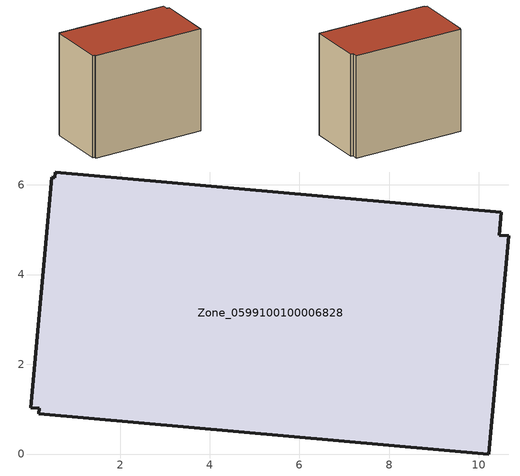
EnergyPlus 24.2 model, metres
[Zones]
Zone_0599100100006828
 floor ground (C_G): 0.56,6.29 10.5,5.39 10.46,4.88 10.66,4.86 10.22,0 0.19,0.89 0.2,1.02 0.01,1.03 0.48,6.17 0.55,6.16 z0
 wall outside (C_F): 10.46,4.88 10.5,5.39 0.56,6.29 0.55,6.16 0.48,6.17 0.01,1.03 0.2,1.02 0.19,0.89 10.22,0 10.66,4.86 10.46,4.88 z0:9.15
 roof outside (C_R): 10.5,5.39 0.56,6.29 0.55,6.16 0.48,6.17 0.01,1.03 0.2,1.02 0.19,0.89 10.22,0 10.66,4.86 10.46,4.88 z9.15
[BUILDING]
Pand.0599100100006828: North Axis=0; Terrain=City; Loads Convergence Tolerance Value=0.04; Temperature Convergence Tolerance Value=0.4; Solar Distribution=FullExterior; Maximum Number of Warmup Days=25; Minimum Number of Warmup Days=1
[Site:Location]
Rotterdam.The.Hague.AP_ZH_NLD Design_Conditions: Latitude=51.96; Longitude=4.45; Time Zone=1; Elevation=-4.5
[SITE:GROUNDTEMPERATURE:BUILDINGSURFACE]
18, 18, 18, 18, 18, 18, 18, 18, 18, 18, 18, 18
[MATERIAL] Thermal Absorptance=0.9; Solar Absorptance=0.7; Visible Absorptance=0.7
Name | Roughness | Thickness | Conductivity | Density | Specific Heat
G.TI.2015-2018 | MediumSmooth | 0.15 | 0.0428571 | 540 | 1210
F.TI.2015-2018 | Rough | 0.3 | 0.0666667 | 1920 | 840
R.TI.2015-2018 | MediumRough | 0.2 | 0.0333333 | 1500 | 1000
[CONSTRUCTION]
C_G: G.TI.2015-2018
C_F: F.TI.2015-2018
C_R: R.TI.2015-2018
[ZONE]
Zone_0599100100006828: Type=1; Multiplier=1; Ceiling Height=Autocalculate; Volume=Autocalculate; Floor Area=autocalculate; Part of Total Floor Area=Yes
[ZONEINFILTRATION:DESIGNFLOWRATE]
Infil_Zone_0599100100006828: Zone or ZoneList or Space or SpaceList=Zone_0599100100006828; Schedule=AlwaysOn; Design Flow Rate Calculation Method=Flow/Area; Flow Rate per Floor Area=0.0015; Constant Term Coefficient=1; Temperature Term Coefficient=0; Velocity Term Coefficient=0; Velocity Squared Term Coefficient=0
[HVACTEMPLATE:ZONE:IDEALLOADSAIRSYSTEM]
Zone_0599100100006828: Maximum Heating Supply Air Temperature=50; Minimum Cooling Supply Air Temperature=13; Maximum Heating Supply Air Humidity Ratio=0.0156; Minimum Cooling Supply Air Humidity Ratio=0.0077; Heating Limit=NoLimit; Cooling Limit=NoLimit; Dehumidification Control Type=ConstantSensibleHeatRatio; Cooling Sensible Heat Ratio=0.7; Dehumidification Setpoint=60; Humidification Control Type=None; Humidification Setpoint=30; Outdoor Air Method=None; Outdoor Air Flow Rate per Person=0.00944; Outdoor Air Flow Rate per Zone Floor Area=0; Outdoor Air Flow Rate per Zone=0; Demand Controlled Ventilation Type=None; Outdoor Air Economizer Type=NoEconomizer; Heat Recovery Type=None; Sensible Heat Recovery Effectiveness=0.7; Latent Heat Recovery Effectiveness=0.65
[ZONECONTROL:THERMOSTAT]
ThermostatControl_Zone_0599100100006828: Zone or ZoneList=Zone_0599100100006828; Control Type Schedule=DualSetpointControlType; Control 1=Thermostat_Zone_0599100100006828; Temperature Difference Between Cutout And Setpoint=0
[THERMOSTATSETPOINT:DUALSETPOINT]
Thermostat_Zone_0599100100006828: Heating Setpoint Temperature Schedule=HeatingSetpoint_Zone_0599100100006828; Cooling Setpoint Temperature Schedule=CoolingSetpoint_Zone_0599100100006828
[SCHEDULE:COMPACT]
HeatingSetpoint_Zone_0599100100006828: Through: 12/31, For: AllDays, Until: 24:00, 21
CoolingSetpoint_Zone_0599100100006828: Through: 12/31, For: AllDays, Until: 24:00, 24
DualSetpointControlType: Through: 12/31, For: AllDays, Until: 24:00, 4
AlwaysOn: Through: 12/31, For: AllDays, Until: 24:00, 1
